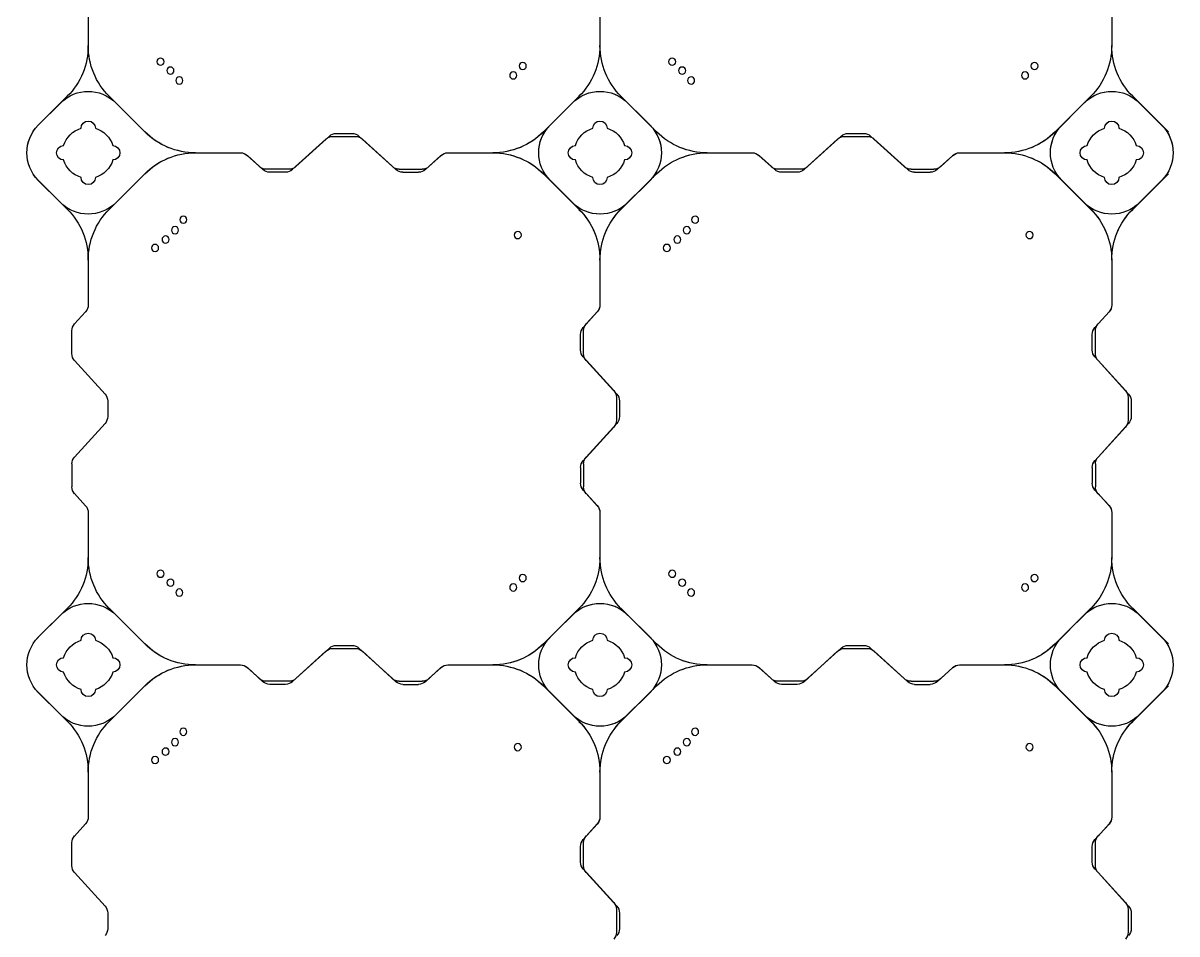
# Model space of a CAD drawing. Header units: millimetres. Extents: x -1612139 to -1260738, y 1141106 to 1536160.
# Drawn here: x -1336991 to -1335864, y 1187813 to 1188703 of the extents above; entities that cross this region are included whole.
import ezdxf

# ---------------------------------------------------------------- set-up
doc = ezdxf.new("R2010")
doc.units = ezdxf.units.MM
doc.header["$LTSCALE"] = 10
doc.layers.get('0').update_dxf_attribs({"linetype": 'CONTINUOUS'})
doc.layers.add('W-FLOAT_BOWL浮筒', color=253, linetype='CONTINUOUS')

# ---------------------------------------------------------------- blocks, each defined once
blk = doc.blocks.new('蓝色')
at = {"layer": 'W-FLOAT_BOWL浮筒', "color": 5}
for p, q in [((9522.3, -2760.8), (9522.3, -2738.5)), ((10022.3, -2760.8), (10022.3, -2738.5)), ((9025.3, -2757.3), (9025.3, -2742)), ((9525.3, -2757.3), (9525.3, -2742)), ((10025.3, -2757.3), (10025.3, -2742)), ((8992.9, -2796.8), (9022.7, -2764)), ((9489.9, -2800.3), (9519.7, -2767.5)), ((9492.9, -2796.8), (9522.7, -2764)), ((9989.9, -2800.3), (10019.7, -2767.5)), ((9992.9, -2796.8), (10022.7, -2764)), ((8990.3, -2803.5), (8990.3, -2825.8)), ((9487.3, -2807), (9487.3, -2822.3)), ((9490.3, -2803.5), (9490.3, -2825.8)), ((9987.3, -2807), (9987.3, -2822.3)), ((9990.3, -2803.5), (9990.3, -2825.8)), ((9489.9, -2829), (9503.7, -2844.2)), ((9989.9, -2829), (10003.7, -2844.2)), ((8992.9, -2832.5), (9003.7, -2844.4)), ((9492.9, -2832.5), (9503.7, -2844.4)), ((9992.9, -2832.5), (10003.7, -2844.4)), ((9006.3, -2894.9), (9006.3, -2851.1)), ((9506.3, -2894.9), (9506.3, -2850.9)), ((9506.3, -2894.9), (9506.3, -2851.1)), ((10006.3, -2894.9), (10006.3, -2850.9)), ((10006.3, -2894.9), (10006.3, -2851.1)), ((8957.5, -2972.8), (8985.8, -2944.5)), ((8957.5, -2972.7), (8979.4, -2950.8)), ((9061.6, -2979.1), (9026.8, -2944.4)), ((9033.2, -2950.8), (9061.5, -2979.1)), ((9451.1, -2979.1), (9485.8, -2944.4)), ((9479.5, -2950.8), (9451.2, -2979.1)), ((9457.5, -2972.8), (9485.8, -2944.5)), ((9457.5, -2972.7), (9479.4, -2950.8)), ((9561.6, -2979.1), (9526.8, -2944.4)), ((9555.2, -2972.8), (9526.8, -2944.5)), ((9533.2, -2950.8), (9555.2, -2972.7)), ((9533.2, -2950.8), (9561.5, -2979.1)), ((9951.1, -2979.1), (9985.8, -2944.4)), ((9979.5, -2950.8), (9951.2, -2979.1)), ((9957.5, -2972.8), (9985.8, -2944.5)), ((9957.5, -2972.7), (9979.4, -2950.8)), ((10061.6, -2979.1), (10026.8, -2944.4)), ((10055.2, -2972.8), (10026.8, -2944.5)), ((10033.2, -2950.8), (10055.2, -2972.7)), ((10033.2, -2950.8), (10061.5, -2979.1)), ((9173.5, -2986.2), (9161.6, -2997)), ((9177, -2983.2), (9161.8, -2997)), ((9202.5, -2983.6), (9180.2, -2983.6)), ((9199, -2980.6), (9183.7, -2980.6)), ((9205.7, -2983.2), (9238.5, -3013)), ((9209.2, -2986.2), (9242, -3016)), ((9303.5, -2986.2), (9270.7, -3016)), ((9307, -2983.2), (9274.2, -3013)), ((9310.2, -2983.6), (9332.5, -2983.6)), ((9313.7, -2980.6), (9329, -2980.6)), ((9335.7, -2983.2), (9350.9, -2997)), ((9339.2, -2986.2), (9351.1, -2997)), ((9673.5, -2986.2), (9661.6, -2997)), ((9677, -2983.2), (9661.8, -2997)), ((9702.5, -2983.6), (9680.2, -2983.6)), ((9699, -2980.6), (9683.7, -2980.6)), ((9705.7, -2983.2), (9738.5, -3013)), ((9709.2, -2986.2), (9742, -3016)), ((9803.5, -2986.2), (9770.7, -3016)), ((9807, -2983.2), (9774.2, -3013)), ((9810.2, -2983.6), (9832.5, -2983.6)), ((9813.7, -2980.6), (9829, -2980.6)), ((9835.7, -2983.2), (9850.9, -2997)), ((9839.2, -2986.2), (9851.1, -2997)), ((9110.9, -2999.6), (9155.1, -2999.6)), ((9110.9, -2999.6), (9154.9, -2999.6)), ((9357.6, -2999.6), (9401.6, -2999.6)), ((9357.8, -2999.6), (9401.6, -2999.6)), ((9610.9, -2999.6), (9655.1, -2999.6)), ((9610.9, -2999.6), (9654.9, -2999.6)), ((9857.6, -2999.6), (9901.6, -2999.6)), ((9857.8, -2999.6), (9901.6, -2999.6)), ((9026.8, -3054.9), (9061.6, -3020.1)), ((9033.2, -3048.4), (9061.5, -3020.1)), ((9245.2, -3015.6), (9267.5, -3015.6)), ((9248.7, -3018.6), (9264, -3018.6)), ((9485.8, -3054.9), (9451.1, -3020.1)), ((9479.5, -3048.4), (9451.2, -3020.1)), ((9526.8, -3054.9), (9561.6, -3020.1)), ((9533.2, -3048.4), (9561.5, -3020.1)), ((9745.2, -3015.6), (9767.5, -3015.6)), ((9748.7, -3018.6), (9764, -3018.6)), ((9985.8, -3054.9), (9951.1, -3020.1)), ((9979.5, -3048.4), (9951.2, -3020.1)), ((10026.8, -3054.9), (10061.6, -3020.1)), ((10033.2, -3048.4), (10061.5, -3020.1)), ((8979.4, -3048.4), (8957.5, -3026.5)), ((8957.5, -3026.5), (8985.8, -3054.8)), ((9479.4, -3048.4), (9457.5, -3026.5)), ((9457.5, -3026.5), (9485.8, -3054.8)), ((9555.2, -3026.5), (9526.8, -3054.8)), ((9555.2, -3026.5), (9533.2, -3048.4)), ((9979.4, -3048.4), (9957.5, -3026.5)), ((9957.5, -3026.5), (9985.8, -3054.8)), ((10055.2, -3026.5), (10026.8, -3054.8)), ((10055.2, -3026.5), (10033.2, -3048.4)), ((9006.3, -3148.2), (9006.3, -3104.2)), ((9506.3, -3148.4), (9506.3, -3104.2)), ((9506.3, -3148.2), (9506.3, -3104.2)), ((10006.3, -3148.4), (10006.3, -3104.2)), ((10006.3, -3148.2), (10006.3, -3104.2)), ((8992.9, -3166.8), (9003.7, -3154.9)), ((9489.9, -3170.3), (9503.7, -3155.1)), ((9492.9, -3166.8), (9503.7, -3154.9)), ((9989.9, -3170.3), (10003.7, -3155.1)), ((9992.9, -3166.8), (10003.7, -3154.9)), ((8990.3, -3195.8), (8990.3, -3173.5)), ((9487.3, -3192.3), (9487.3, -3177)), ((9490.3, -3195.8), (9490.3, -3173.5)), ((9987.3, -3192.3), (9987.3, -3177)), ((9990.3, -3195.8), (9990.3, -3173.5)), ((9489.9, -3199), (9519.7, -3231.8)), ((9989.9, -3199), (10019.7, -3231.8)), ((8992.9, -3202.5), (9022.7, -3235.3)), ((9492.9, -3202.5), (9522.7, -3235.3)), ((9992.9, -3202.5), (10022.7, -3235.3)), ((9025.3, -3257.3), (9025.3, -3242)), ((9522.3, -3260.8), (9522.3, -3238.5)), ((9525.3, -3257.3), (9525.3, -3242)), ((10022.3, -3260.8), (10022.3, -3238.5)), ((10025.3, -3257.3), (10025.3, -3242)), ((8992.9, -3296.8), (9022.7, -3264)), ((9489.9, -3300.3), (9519.7, -3267.5)), ((9492.9, -3296.8), (9522.7, -3264)), ((9989.9, -3300.3), (10019.7, -3267.5)), ((9992.9, -3296.8), (10022.7, -3264)), ((8990.3, -3303.5), (8990.3, -3325.8)), ((9487.3, -3307), (9487.3, -3322.3)), ((9490.3, -3303.5), (9490.3, -3325.8)), ((9987.3, -3307), (9987.3, -3322.3)), ((9990.3, -3303.5), (9990.3, -3325.8)), ((8992.9, -3332.5), (9003.7, -3344.4)), ((9489.9, -3329), (9503.7, -3344.2)), ((9492.9, -3332.5), (9503.7, -3344.4)), ((9989.9, -3329), (10003.7, -3344.2)), ((9992.9, -3332.5), (10003.7, -3344.4)), ((9006.3, -3394.9), (9006.3, -3351.1)), ((9506.3, -3394.9), (9506.3, -3350.9)), ((9506.3, -3394.9), (9506.3, -3351.1)), ((10006.3, -3394.9), (10006.3, -3350.9)), ((10006.3, -3394.9), (10006.3, -3351.1)), ((8957.5, -3472.8), (8985.8, -3444.5)), ((9061.6, -3479.1), (9026.8, -3444.4)), ((9451.1, -3479.1), (9485.8, -3444.4)), ((9457.5, -3472.8), (9485.8, -3444.5)), ((9561.6, -3479.1), (9526.8, -3444.4)), ((9555.2, -3472.8), (9526.8, -3444.5)), ((9951.1, -3479.1), (9985.8, -3444.4)), ((9957.5, -3472.8), (9985.8, -3444.5)), ((10061.6, -3479.1), (10026.8, -3444.4)), ((10055.2, -3472.8), (10026.8, -3444.5)), ((8957.5, -3472.7), (8979.4, -3450.8)), ((9033.2, -3450.8), (9061.5, -3479.1)), ((9479.5, -3450.8), (9451.2, -3479.1)), ((9457.5, -3472.7), (9479.4, -3450.8)), ((9533.2, -3450.8), (9555.2, -3472.7)), ((9533.2, -3450.8), (9561.5, -3479.1)), ((9979.5, -3450.8), (9951.2, -3479.1)), ((9957.5, -3472.7), (9979.4, -3450.8)), ((10033.2, -3450.8), (10055.2, -3472.7)), ((10033.2, -3450.8), (10061.5, -3479.1)), ((9177, -3483.2), (9161.8, -3497)), ((9199, -3480.6), (9183.7, -3480.6)), ((9205.7, -3483.2), (9238.5, -3513)), ((9307, -3483.2), (9274.2, -3513)), ((9313.7, -3480.6), (9329, -3480.6)), ((9335.7, -3483.2), (9350.9, -3497)), ((9677, -3483.2), (9661.8, -3497)), ((9699, -3480.6), (9683.7, -3480.6)), ((9705.7, -3483.2), (9738.5, -3513)), ((9807, -3483.2), (9774.2, -3513)), ((9813.7, -3480.6), (9829, -3480.6)), ((9835.7, -3483.2), (9850.9, -3497)), ((9173.5, -3486.2), (9161.6, -3497)), ((9202.5, -3483.6), (9180.2, -3483.6)), ((9209.2, -3486.2), (9242, -3516)), ((9303.5, -3486.2), (9270.7, -3516)), ((9310.2, -3483.6), (9332.5, -3483.6)), ((9339.2, -3486.2), (9351.1, -3497)), ((9673.5, -3486.2), (9661.6, -3497)), ((9702.5, -3483.6), (9680.2, -3483.6)), ((9709.2, -3486.2), (9742, -3516)), ((9803.5, -3486.2), (9770.7, -3516)), ((9810.2, -3483.6), (9832.5, -3483.6)), ((9839.2, -3486.2), (9851.1, -3497)), ((9110.9, -3499.6), (9155.1, -3499.6)), ((9110.9, -3499.6), (9154.9, -3499.6)), ((9357.6, -3499.6), (9401.6, -3499.6)), ((9357.8, -3499.6), (9401.6, -3499.6)), ((9610.9, -3499.6), (9655.1, -3499.6)), ((9610.9, -3499.6), (9654.9, -3499.6)), ((9857.6, -3499.6), (9901.6, -3499.6)), ((9857.8, -3499.6), (9901.6, -3499.6)), ((9245.2, -3515.6), (9267.5, -3515.6)), ((9745.2, -3515.6), (9767.5, -3515.6)), ((8979.4, -3548.4), (8957.5, -3526.5)), ((8957.5, -3526.5), (8985.8, -3554.8)), ((9026.8, -3554.9), (9061.6, -3520.1)), ((9033.2, -3548.4), (9061.5, -3520.1)), ((9248.7, -3518.6), (9264, -3518.6)), ((9485.8, -3554.9), (9451.1, -3520.1)), ((9479.5, -3548.4), (9451.2, -3520.1)), ((9479.4, -3548.4), (9457.5, -3526.5)), ((9457.5, -3526.5), (9485.8, -3554.8)), ((9526.8, -3554.9), (9561.6, -3520.1)), ((9555.2, -3526.5), (9526.8, -3554.8)), ((9533.2, -3548.4), (9561.5, -3520.1)), ((9555.2, -3526.5), (9533.2, -3548.4)), ((9748.7, -3518.6), (9764, -3518.6)), ((9985.8, -3554.9), (9951.1, -3520.1)), ((9979.5, -3548.4), (9951.2, -3520.1)), ((9979.4, -3548.4), (9957.5, -3526.5)), ((9957.5, -3526.5), (9985.8, -3554.8)), ((10026.8, -3554.9), (10061.6, -3520.1)), ((10055.2, -3526.5), (10026.8, -3554.8)), ((10033.2, -3548.4), (10061.5, -3520.1)), ((10055.2, -3526.5), (10033.2, -3548.4)), ((9006.3, -3648.2), (9006.3, -3604.2)), ((9506.3, -3648.4), (9506.3, -3604.2)), ((9506.3, -3648.2), (9506.3, -3604.2)), ((10006.3, -3648.4), (10006.3, -3604.2)), ((10006.3, -3648.2), (10006.3, -3604.2))]:
    blk.add_line(p, q, dxfattribs=at)
for centre in [(9071.6, -2906.7), (9571.6, -2906.7), (9081.9, -2914.9), (9426, -2919.3), (9581.9, -2914.9), (9926, -2919.3), (9091.1, -2924.1), (9099.2, -2934.3), (9591.1, -2924.1), (9599.2, -2934.3), (9086.6, -3079.9), (9095.3, -3070.2), (9421.6, -3075.2), (9586.6, -3079.9), (9595.3, -3070.2), (9921.6, -3075.2), (9076.9, -3088.6), (9430.8, -3084.4), (9576.9, -3088.6), (9930.8, -3084.4), (9071.6, -3406.7), (9571.6, -3406.7), (9081.9, -3414.9), (9426, -3419.3), (9581.9, -3414.9), (9926, -3419.3), (9091.1, -3424.1), (9591.1, -3424.1), (9099.2, -3434.3), (9599.2, -3434.3), (9095.3, -3570.2), (9421.6, -3575.2), (9595.3, -3570.2), (9921.6, -3575.2), (9086.6, -3579.9), (9430.8, -3584.4), (9586.6, -3579.9), (9930.8, -3584.4), (9076.9, -3588.6), (9576.9, -3588.6)]:
    blk.add_circle(centre, 3.5, dxfattribs=at)
for centre, radius, start, end in [((9015.3, -2742), 10, 0, 42.2737), ((9512.3, -2738.5), 10, 0, 42.2737), ((9515.3, -2742), 10, 0, 42.2737), ((10012.3, -2738.5), 10, 0, 42.2737), ((10015.3, -2742), 10, 0, 42.2737), ((9015.3, -2757.3), 10, 317.7263, 0), ((9512.3, -2760.8), 10, 317.7263, 0), ((9515.3, -2757.3), 10, 317.7263, 0), ((10012.3, -2760.8), 10, 317.7263, 0), ((10015.3, -2757.3), 10, 317.7263, 0), ((9000.3, -2803.5), 10, 137.7263, 180), ((9497.3, -2807), 10, 137.7263, 180), ((9500.3, -2803.5), 10, 137.7263, 180), ((9997.3, -2807), 10, 137.7263, 180), ((10000.3, -2803.5), 10, 137.7263, 180), ((9000.3, -2825.8), 10, 180, 222.2737), ((9497.3, -2822.3), 10, 180, 222.2737), ((9500.3, -2825.8), 10, 180, 222.2737), ((9997.3, -2822.3), 10, 180, 222.2737), ((10000.3, -2825.8), 10, 180, 222.2737), ((8996.3, -2851.1), 10, 0, 42.2737), ((9496.3, -2850.9), 10, 0, 42.2737), ((9496.3, -2851.1), 10, 0, 42.2737), ((9996.3, -2850.9), 10, 0, 42.2737), ((9996.3, -2851.1), 10, 0, 42.2737), ((8936.3, -2895), 70, 315, 0), ((9076.3, -2894.9), 70, 180, 225), ((9436.3, -2894.9), 70, 315, 0), ((9436.3, -2895), 70, 315, 0), ((9576.3, -2894.9), 70, 180, 225), ((9576.3, -2895), 70, 180, 225), ((9936.3, -2894.9), 70, 315, 0), ((9936.3, -2895), 70, 315, 0), ((10076.3, -2894.9), 70, 180, 225), ((10076.3, -2895), 70, 180, 225), ((9006.3, -2977.7), 38, 45, 135), ((9506.3, -2977.7), 38, 45, 135), ((9506.4, -2977.7), 38, 45, 135), ((10006.3, -2977.7), 38, 45, 135), ((10006.4, -2977.7), 38, 45, 135), ((8984.4, -2999.6), 38, 135, 225), ((8984.4, -2999.7), 38, 135, 225), ((9006.3, -2999.6), 25, 106.2602, 163.7398), ((9006.3, -2999.6), 25, 106.2602, 163.7398), ((9006.3, -2975.6), 7, 0, 180), ((9006.3, -2975.6), 7, 0, 180), ((9006.3, -2999.6), 25, 16.2602, 73.7398), ((9006.3, -2999.6), 25, 16.2602, 73.7398), ((9484.4, -2999.6), 38, 135, 225), ((9484.4, -2999.7), 38, 135, 225), ((9506.3, -2999.6), 25, 106.2602, 163.7398), ((9506.3, -2999.6), 25, 106.2602, 163.7398), ((9506.3, -2999.6), 25, 106.2602, 163.7398), ((9506.3, -2999.6), 25, 106.2602, 163.7398), ((9506.3, -2975.6), 7, 0, 180), ((9506.3, -2975.6), 7, 0, 180), ((9506.3, -2975.6), 7, 0, 180), ((9506.3, -2975.6), 7, 0, 180), ((9506.3, -2999.6), 25, 16.2602, 73.7398), ((9506.3, -2999.6), 25, 16.2602, 73.7398), ((9506.3, -2999.6), 25, 16.2602, 73.7398), ((9506.3, -2999.6), 25, 16.2602, 73.7398), ((9528.3, -2999.6), 38, 315, 45), ((9528.3, -2999.7), 38, 315, 45), ((9984.4, -2999.6), 38, 135, 225), ((9984.4, -2999.7), 38, 135, 225), ((10006.3, -2999.6), 25, 106.2602, 163.7398), ((10006.3, -2999.6), 25, 106.2602, 163.7398), ((10006.3, -2999.6), 25, 106.2602, 163.7398), ((10006.3, -2999.6), 25, 106.2602, 163.7398), ((10006.3, -2975.6), 7, 0, 180), ((10006.3, -2975.6), 7, 0, 180), ((10006.3, -2975.6), 7, 0, 180), ((10006.3, -2975.6), 7, 0, 180), ((10006.3, -2999.6), 25, 16.2602, 73.7398), ((10006.3, -2999.6), 25, 16.2602, 73.7398), ((10006.3, -2999.6), 25, 16.2602, 73.7398), ((10006.3, -2999.6), 25, 16.2602, 73.7398), ((10028.3, -2999.6), 38, 315, 45), ((10028.3, -2999.7), 38, 315, 45), ((9111, -2929.6), 70, 225, 270), ((9111.1, -2929.6), 70, 225, 270), ((9180.2, -2993.6), 10, 90, 132.2737), ((9183.7, -2990.6), 10, 90, 132.2737), ((9199, -2990.6), 10, 47.7263, 90), ((9202.5, -2993.6), 10, 47.7263, 90), ((9310.2, -2993.6), 10, 90, 132.2737), ((9313.7, -2990.6), 10, 90, 132.2737), ((9329, -2990.6), 10, 47.7263, 90), ((9332.5, -2993.6), 10, 47.7263, 90), ((9401.6, -2929.6), 70, 270, 315), ((9401.7, -2929.6), 70, 270, 315), ((9611, -2929.6), 70, 225, 270), ((9611.1, -2929.6), 70, 225, 270), ((9680.2, -2993.6), 10, 90, 132.2737), ((9683.7, -2990.6), 10, 90, 132.2737), ((9699, -2990.6), 10, 47.7263, 90), ((9702.5, -2993.6), 10, 47.7263, 90), ((9810.2, -2993.6), 10, 90, 132.2737), ((9813.7, -2990.6), 10, 90, 132.2737), ((9829, -2990.6), 10, 47.7263, 90), ((9832.5, -2993.6), 10, 47.7263, 90), ((9901.6, -2929.6), 70, 270, 315), ((9901.7, -2929.6), 70, 270, 315), ((8982.3, -2999.6), 7, 90, 270), ((8982.3, -2999.6), 7, 90, 270), ((9030.3, -2999.6), 7, 270, 90), ((9030.3, -2999.6), 7, 270, 90), ((9154.9, -2989.6), 10, 270, 312.2737), ((9155.1, -2989.6), 10, 270, 312.2737), ((9357.6, -2989.6), 10, 227.7263, 270), ((9357.8, -2989.6), 10, 227.7263, 270), ((9482.3, -2999.6), 7, 90, 270), ((9482.3, -2999.6), 7, 90, 270), ((9482.3, -2999.6), 7, 90, 270), ((9482.3, -2999.6), 7, 90, 270), ((9530.3, -2999.6), 7, 270, 90), ((9530.3, -2999.6), 7, 270, 90), ((9530.3, -2999.6), 7, 270, 90), ((9530.3, -2999.6), 7, 270, 90), ((9654.9, -2989.6), 10, 270, 312.2737), ((9655.1, -2989.6), 10, 270, 312.2737), ((9857.6, -2989.6), 10, 227.7263, 270), ((9857.8, -2989.6), 10, 227.7263, 270), ((9982.3, -2999.6), 7, 90, 270), ((9982.3, -2999.6), 7, 90, 270), ((9982.3, -2999.6), 7, 90, 270), ((9982.3, -2999.6), 7, 90, 270), ((10030.3, -2999.6), 7, 270, 90), ((10030.3, -2999.6), 7, 270, 90), ((10030.3, -2999.6), 7, 270, 90), ((10030.3, -2999.6), 7, 270, 90), ((9006.3, -2999.6), 25, 196.2602, 253.7398), ((9006.3, -2999.6), 25, 196.2602, 253.7398), ((9006.3, -2999.6), 25, 286.2602, 343.7398), ((9006.3, -2999.6), 25, 286.2602, 343.7398), ((9111, -3069.6), 70, 90, 135), ((9111.1, -3069.6), 70, 90, 135), ((9401.6, -3069.6), 70, 45, 90), ((9401.7, -3069.6), 70, 45, 90), ((9506.3, -2999.6), 25, 196.2602, 253.7398), ((9506.3, -2999.6), 25, 196.2602, 253.7398), ((9506.3, -2999.6), 25, 196.2602, 253.7398), ((9506.3, -2999.6), 25, 196.2602, 253.7398), ((9506.3, -2999.6), 25, 286.2602, 343.7398), ((9506.3, -2999.6), 25, 286.2602, 343.7398), ((9506.3, -2999.6), 25, 286.2602, 343.7398), ((9506.3, -2999.6), 25, 286.2602, 343.7398), ((9611, -3069.6), 70, 90, 135), ((9611.1, -3069.6), 70, 90, 135), ((9901.6, -3069.6), 70, 45, 90), ((9901.7, -3069.6), 70, 45, 90), ((10006.3, -2999.6), 25, 196.2602, 253.7398), ((10006.3, -2999.6), 25, 196.2602, 253.7398), ((10006.3, -2999.6), 25, 196.2602, 253.7398), ((10006.3, -2999.6), 25, 196.2602, 253.7398), ((10006.3, -2999.6), 25, 286.2602, 343.7398), ((10006.3, -2999.6), 25, 286.2602, 343.7398), ((10006.3, -2999.6), 25, 286.2602, 343.7398), ((10006.3, -2999.6), 25, 286.2602, 343.7398), ((9245.2, -3005.6), 10, 227.7263, 270), ((9248.7, -3008.6), 10, 227.7263, 270), ((9264, -3008.6), 10, 270, 312.2737), ((9267.5, -3005.6), 10, 270, 312.2737), ((9745.2, -3005.6), 10, 227.7263, 270), ((9748.7, -3008.6), 10, 227.7263, 270), ((9764, -3008.6), 10, 270, 312.2737), ((9767.5, -3005.6), 10, 270, 312.2737), ((9006.3, -3023.6), 7, 180, 0), ((9006.3, -3023.6), 7, 180, 0), ((9506.3, -3023.6), 7, 180, 0), ((9506.3, -3023.6), 7, 180, 0), ((9506.3, -3023.6), 7, 180, 0), ((9506.3, -3023.6), 7, 180, 0), ((10006.3, -3023.6), 7, 180, 0), ((10006.3, -3023.6), 7, 180, 0), ((10006.3, -3023.6), 7, 180, 0), ((10006.3, -3023.6), 7, 180, 0), ((9006.3, -3021.6), 38, 225, 315), ((8936.3, -3104.3), 70, 0, 45), ((9076.3, -3104.3), 70, 135, 180), ((9506.3, -3021.6), 38, 225, 315), ((9506.4, -3021.6), 38, 225, 315), ((9436.3, -3104.3), 70, 0, 45), ((9436.3, -3104.3), 70, 0, 45), ((9576.3, -3104.3), 70, 135, 180), ((9576.3, -3104.3), 70, 135, 180), ((10006.3, -3021.6), 38, 225, 315), ((10006.4, -3021.6), 38, 225, 315), ((9936.3, -3104.3), 70, 0, 45), ((9936.3, -3104.3), 70, 0, 45), ((10076.3, -3104.3), 70, 135, 180), ((10076.3, -3104.3), 70, 135, 180), ((8996.3, -3148.2), 10, 317.7263, 0), ((9496.3, -3148.2), 10, 317.7263, 0), ((9496.3, -3148.4), 10, 317.7263, 0), ((9996.3, -3148.2), 10, 317.7263, 0), ((9996.3, -3148.4), 10, 317.7263, 0), ((9000.3, -3173.5), 10, 137.7263, 180), ((9500.3, -3173.5), 10, 137.7263, 180), ((10000.3, -3173.5), 10, 137.7263, 180), ((9497.3, -3177), 10, 137.7263, 180), ((9997.3, -3177), 10, 137.7263, 180), ((9000.3, -3195.8), 10, 180, 222.2737), ((9497.3, -3192.3), 10, 180, 222.2737), ((9500.3, -3195.8), 10, 180, 222.2737), ((9997.3, -3192.3), 10, 180, 222.2737), ((10000.3, -3195.8), 10, 180, 222.2737), ((9015.3, -3242), 10, 0, 42.2737), ((9512.3, -3238.5), 10, 0, 42.2737), ((9515.3, -3242), 10, 0, 42.2737), ((10012.3, -3238.5), 10, 0, 42.2737), ((10015.3, -3242), 10, 0, 42.2737), ((9015.3, -3257.3), 10, 317.7263, 0), ((9515.3, -3257.3), 10, 317.7263, 0), ((10015.3, -3257.3), 10, 317.7263, 0), ((9512.3, -3260.8), 10, 317.7263, 0), ((10012.3, -3260.8), 10, 317.7263, 0), ((9000.3, -3303.5), 10, 137.7263, 180), ((9497.3, -3307), 10, 137.7263, 180), ((9500.3, -3303.5), 10, 137.7263, 180), ((9997.3, -3307), 10, 137.7263, 180), ((10000.3, -3303.5), 10, 137.7263, 180), ((9497.3, -3322.3), 10, 180, 222.2737), ((9997.3, -3322.3), 10, 180, 222.2737), ((9000.3, -3325.8), 10, 180, 222.2737), ((9500.3, -3325.8), 10, 180, 222.2737), ((10000.3, -3325.8), 10, 180, 222.2737), ((8996.3, -3351.1), 10, 0, 42.2737), ((9496.3, -3350.9), 10, 0, 42.2737), ((9496.3, -3351.1), 10, 0, 42.2737), ((9996.3, -3350.9), 10, 0, 42.2737), ((9996.3, -3351.1), 10, 0, 42.2737), ((8936.3, -3395), 70, 315, 0), ((9076.3, -3394.9), 70, 180, 225), ((9436.3, -3394.9), 70, 315, 0), ((9436.3, -3395), 70, 315, 0), ((9576.3, -3394.9), 70, 180, 225), ((9576.3, -3395), 70, 180, 225), ((9936.3, -3394.9), 70, 315, 0), ((9936.3, -3395), 70, 315, 0), ((10076.3, -3394.9), 70, 180, 225), ((10076.3, -3395), 70, 180, 225), ((9006.3, -3477.7), 38, 45, 135), ((9506.3, -3477.7), 38, 45, 135), ((9506.4, -3477.7), 38, 45, 135), ((10006.3, -3477.7), 38, 45, 135), ((10006.4, -3477.7), 38, 45, 135), ((9006.3, -3475.6), 7, 0, 180), ((9006.3, -3475.6), 7, 0, 180), ((9506.3, -3475.6), 7, 0, 180), ((9506.3, -3475.6), 7, 0, 180), ((9506.3, -3475.6), 7, 0, 180), ((9506.3, -3475.6), 7, 0, 180), ((10006.3, -3475.6), 7, 0, 180), ((10006.3, -3475.6), 7, 0, 180), ((10006.3, -3475.6), 7, 0, 180), ((10006.3, -3475.6), 7, 0, 180), ((8984.4, -3499.6), 38, 135, 225), ((8984.4, -3499.7), 38, 135, 225), ((9006.3, -3499.6), 25, 106.2602, 163.7398), ((9006.3, -3499.6), 25, 106.2602, 163.7398), ((9006.3, -3499.6), 25, 16.2602, 73.7398), ((9006.3, -3499.6), 25, 16.2602, 73.7398), ((9111, -3429.6), 70, 225, 270), ((9111.1, -3429.6), 70, 225, 270), ((9183.7, -3490.6), 10, 90, 132.2737), ((9199, -3490.6), 10, 47.7263, 90), ((9313.7, -3490.6), 10, 90, 132.2737), ((9329, -3490.6), 10, 47.7263, 90), ((9401.6, -3429.6), 70, 270, 315), ((9401.7, -3429.6), 70, 270, 315), ((9484.4, -3499.6), 38, 135, 225), ((9484.4, -3499.7), 38, 135, 225), ((9506.3, -3499.6), 25, 106.2602, 163.7398), ((9506.3, -3499.6), 25, 106.2602, 163.7398), ((9506.3, -3499.6), 25, 106.2602, 163.7398), ((9506.3, -3499.6), 25, 106.2602, 163.7398), ((9506.3, -3499.6), 25, 16.2602, 73.7398), ((9506.3, -3499.6), 25, 16.2602, 73.7398), ((9506.3, -3499.6), 25, 16.2602, 73.7398), ((9506.3, -3499.6), 25, 16.2602, 73.7398), ((9528.3, -3499.6), 38, 315, 45), ((9528.3, -3499.7), 38, 315, 45), ((9611, -3429.6), 70, 225, 270), ((9611.1, -3429.6), 70, 225, 270), ((9683.7, -3490.6), 10, 90, 132.2737), ((9699, -3490.6), 10, 47.7263, 90), ((9813.7, -3490.6), 10, 90, 132.2737), ((9829, -3490.6), 10, 47.7263, 90), ((9901.6, -3429.6), 70, 270, 315), ((9901.7, -3429.6), 70, 270, 315), ((9984.4, -3499.6), 38, 135, 225), ((9984.4, -3499.7), 38, 135, 225), ((10006.3, -3499.6), 25, 106.2602, 163.7398), ((10006.3, -3499.6), 25, 106.2602, 163.7398), ((10006.3, -3499.6), 25, 106.2602, 163.7398), ((10006.3, -3499.6), 25, 106.2602, 163.7398), ((10006.3, -3499.6), 25, 16.2602, 73.7398), ((10006.3, -3499.6), 25, 16.2602, 73.7398), ((10006.3, -3499.6), 25, 16.2602, 73.7398), ((10006.3, -3499.6), 25, 16.2602, 73.7398), ((10028.3, -3499.6), 38, 315, 45), ((10028.3, -3499.7), 38, 315, 45), ((8982.3, -3499.6), 7, 90, 270), ((8982.3, -3499.6), 7, 90, 270), ((9030.3, -3499.6), 7, 270, 90), ((9030.3, -3499.6), 7, 270, 90), ((9180.2, -3493.6), 10, 90, 132.2737), ((9202.5, -3493.6), 10, 47.7263, 90), ((9310.2, -3493.6), 10, 90, 132.2737), ((9332.5, -3493.6), 10, 47.7263, 90), ((9482.3, -3499.6), 7, 90, 270), ((9482.3, -3499.6), 7, 90, 270), ((9482.3, -3499.6), 7, 90, 270), ((9482.3, -3499.6), 7, 90, 270), ((9530.3, -3499.6), 7, 270, 90), ((9530.3, -3499.6), 7, 270, 90), ((9530.3, -3499.6), 7, 270, 90), ((9530.3, -3499.6), 7, 270, 90), ((9680.2, -3493.6), 10, 90, 132.2737), ((9702.5, -3493.6), 10, 47.7263, 90), ((9810.2, -3493.6), 10, 90, 132.2737), ((9832.5, -3493.6), 10, 47.7263, 90), ((9982.3, -3499.6), 7, 90, 270), ((9982.3, -3499.6), 7, 90, 270), ((9982.3, -3499.6), 7, 90, 270), ((9982.3, -3499.6), 7, 90, 270), ((10030.3, -3499.6), 7, 270, 90), ((10030.3, -3499.6), 7, 270, 90), ((10030.3, -3499.6), 7, 270, 90), ((10030.3, -3499.6), 7, 270, 90), ((9111, -3569.6), 70, 90, 135), ((9111.1, -3569.6), 70, 90, 135), ((9154.9, -3489.6), 10, 270, 312.2737), ((9155.1, -3489.6), 10, 270, 312.2737), ((9357.6, -3489.6), 10, 227.7263, 270), ((9357.8, -3489.6), 10, 227.7263, 270), ((9401.6, -3569.6), 70, 45, 90), ((9401.7, -3569.6), 70, 45, 90), ((9611, -3569.6), 70, 90, 135), ((9611.1, -3569.6), 70, 90, 135), ((9654.9, -3489.6), 10, 270, 312.2737), ((9655.1, -3489.6), 10, 270, 312.2737), ((9857.6, -3489.6), 10, 227.7263, 270), ((9857.8, -3489.6), 10, 227.7263, 270), ((9901.6, -3569.6), 70, 45, 90), ((9901.7, -3569.6), 70, 45, 90), ((9006.3, -3499.6), 25, 196.2602, 253.7398), ((9006.3, -3499.6), 25, 196.2602, 253.7398), ((9006.3, -3499.6), 25, 286.2602, 343.7398), ((9006.3, -3499.6), 25, 286.2602, 343.7398), ((9245.2, -3505.6), 10, 227.7263, 270), ((9248.7, -3508.6), 10, 227.7263, 270), ((9264, -3508.6), 10, 270, 312.2737), ((9267.5, -3505.6), 10, 270, 312.2737), ((9506.3, -3499.6), 25, 196.2602, 253.7398), ((9506.3, -3499.6), 25, 196.2602, 253.7398), ((9506.3, -3499.6), 25, 196.2602, 253.7398), ((9506.3, -3499.6), 25, 196.2602, 253.7398), ((9506.3, -3499.6), 25, 286.2602, 343.7398), ((9506.3, -3499.6), 25, 286.2602, 343.7398), ((9506.3, -3499.6), 25, 286.2602, 343.7398), ((9506.3, -3499.6), 25, 286.2602, 343.7398), ((9745.2, -3505.6), 10, 227.7263, 270), ((9748.7, -3508.6), 10, 227.7263, 270), ((9764, -3508.6), 10, 270, 312.2737), ((9767.5, -3505.6), 10, 270, 312.2737), ((10006.3, -3499.6), 25, 196.2602, 253.7398), ((10006.3, -3499.6), 25, 196.2602, 253.7398), ((10006.3, -3499.6), 25, 196.2602, 253.7398), ((10006.3, -3499.6), 25, 196.2602, 253.7398), ((10006.3, -3499.6), 25, 286.2602, 343.7398), ((10006.3, -3499.6), 25, 286.2602, 343.7398), ((10006.3, -3499.6), 25, 286.2602, 343.7398), ((10006.3, -3499.6), 25, 286.2602, 343.7398), ((9006.3, -3523.6), 7, 180, 0), ((9006.3, -3523.6), 7, 180, 0), ((9506.3, -3523.6), 7, 180, 0), ((9506.3, -3523.6), 7, 180, 0), ((9506.3, -3523.6), 7, 180, 0), ((9506.3, -3523.6), 7, 180, 0), ((10006.3, -3523.6), 7, 180, 0), ((10006.3, -3523.6), 7, 180, 0), ((10006.3, -3523.6), 7, 180, 0), ((10006.3, -3523.6), 7, 180, 0), ((9006.3, -3521.6), 38, 225, 315), ((9506.3, -3521.6), 38, 225, 315), ((9506.4, -3521.6), 38, 225, 315), ((10006.3, -3521.6), 38, 225, 315), ((10006.4, -3521.6), 38, 225, 315), ((8936.3, -3604.3), 70, 0, 45), ((9076.3, -3604.3), 70, 135, 180), ((9436.3, -3604.3), 70, 0, 45), ((9436.3, -3604.3), 70, 0, 45), ((9576.3, -3604.3), 70, 135, 180), ((9576.3, -3604.3), 70, 135, 180), ((9936.3, -3604.3), 70, 0, 45), ((9936.3, -3604.3), 70, 0, 45), ((10076.3, -3604.3), 70, 135, 180), ((10076.3, -3604.3), 70, 135, 180)]:
    blk.add_arc(centre, radius, start, end, dxfattribs=at)

msp = doc.modelspace()

# ---------------------------------------------------------------- block references
at = {"xscale": -1, "rotation": 180}
msp.add_blockref('蓝色', (-1345933.8, 1185076.5), dxfattribs=at)

doc.saveas('drawing.dxf')
